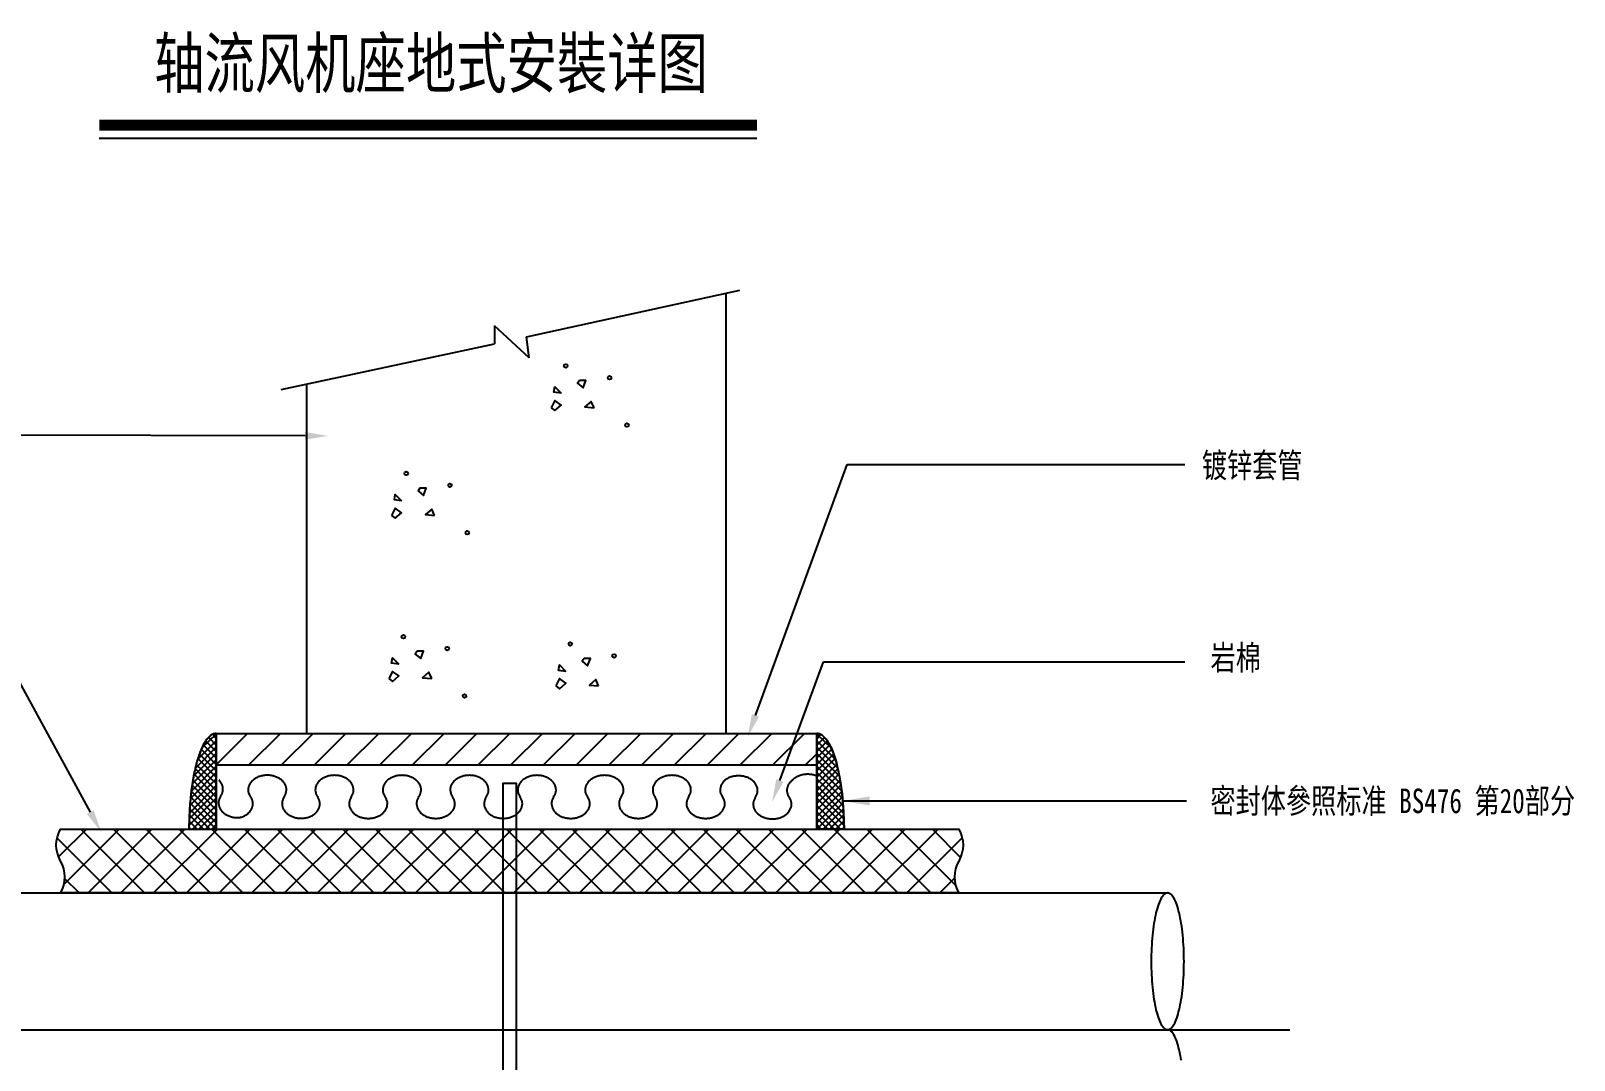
# Model space of a CAD drawing. Extents: x 2246048 to 2442613, y -66234 to 220766.
# Drawn here: x 2368384 to 2384066, y 114907 to 125365 of the extents above; entities that cross this region are included whole.
import ezdxf
from ezdxf.enums import TextEntityAlignment as Align

# ---------------------------------------------------------------- set-up
doc = ezdxf.new("R2010")
doc.units = 0
doc.header["$LTSCALE"] = 1000
doc.header["$MEASUREMENT"] = 0
doc.linetypes.add('CENTER', pattern=[0])
for name, color, linetype in [('31', 7, 'Continuous'), ('ARCH', 21, 'Continuous'), ('CNTXT', 50, 'Continuous'), ('PIPE', 3, 'Continuous'), ('PIPTXT', 7, 'Continuous')]:
    doc.layers.add(name, color=color, linetype=linetype)
doc.styles.add('黑体', font='simhei.ttf')

msp = doc.modelspace()

# ---------------------------------------------------------------- hatches: boundary and pattern name
at = {"layer": 'PIPE'}
h = msp.add_hatch(dxfattribs=at)
h.set_pattern_fill('ANSI31', color=21, scale=74.124294, style=0)
h.set_pattern_definition([(45, (2353942.66, 90266.33), (-166.4138, 166.4138), [])])
h.paths.add_polyline_path([(2376369.836, 117902.828), (2370268.836, 117902.828), (2370268.836, 118227.122), (2376369.836, 118227.122)])
h = msp.add_hatch(dxfattribs=at)
h.set_pattern_fill('ANSI37', color=21, scale=74.124294, style=0)
h.set_pattern_definition([(45, (2353942.66, 90266.33), (-166.4138, 166.4138), []), (135, (2353942.66, 90266.33), (-166.4138, -166.4138), [])])
edge = h.paths.add_edge_path()
edge.add_arc((2368405.721, 116767.8), 324.294, 330, 390)
edge.add_arc((2368967.415, 117092.093), 324.294, 150, 210, ccw=False)
edge.add_line((2368686.568, 117254.24), (2377813.122, 117254.24))
edge.add_arc((2377532.275, 117092.093), 324.294, -30, 30, ccw=False)
edge.add_arc((2378093.968, 116767.8), 324.294, 150, 210)
edge.add_line((2377813.122, 116605.653), (2368686.568, 116605.653))

# ---------------------------------------------------------------- linework, layer by layer
at = {"layer": '31', "color": 3, "linetype": 'Continuous'}
msp.add_line((2367129.958, 116605.653), (2379934.93, 116605.653), dxfattribs=at)
for centre, radius, start, end in [((2380211.874, 116361.166), 390.934, 150.6540489, 160.9849877), ((2379997.417, 116484.97), 143.351, 131.5201105, 151.7796339), ((2379937.179, 116553.853), 51.848, 92.4863117, 132.138303), ((2379932.68, 116553.853), 51.848, 47.861697, 87.5136883), ((2379872.442, 116484.97), 143.351, 28.2203661, 48.4798895), ((2379657.986, 116361.166), 390.934, 19.0150123, 29.3459511), ((2381181.847, 116078.597), 1402.667, 166.6648918, 171.0500772), ((2380619.608, 116214.307), 824.291, 160.5680176, 166.8298308), ((2379250.251, 116214.307), 824.291, 13.1701692, 19.4319824), ((2378688.012, 116078.597), 1402.667, 8.9499228, 13.3351082), ((2381792.874, 115979.621), 2021.654, 170.9731917, 174.4065471), ((2378076.985, 115979.621), 2021.654, 5.5934529, 9.0268083), ((2382611.214, 115911.357), 2843.064, 177.279315, 180.0124813), ((2382312.596, 115926.824), 2544.048, 174.364017, 177.3080432), ((2377557.264, 115926.824), 2544.048, 2.6919568, 5.635983), ((2377258.645, 115911.357), 2843.064, 359.9875187, 2.720685), ((2382611.214, 115910.118), 2843.064, 179.9875187, 182.720685), ((2377258.645, 115910.118), 2843.064, 357.279315, 0.0124813), ((2382312.596, 115894.651), 2544.048, 182.6919568, 185.635983), ((2377557.264, 115894.651), 2544.048, 354.364017, 357.3080432), ((2381792.874, 115841.854), 2021.654, 185.5934529, 189.0268083), ((2378076.985, 115841.854), 2021.654, 350.9731917, 354.4065471), ((2381181.847, 115742.878), 1402.667, 188.9499228, 193.3351082), ((2380619.608, 115607.168), 824.291, 193.1701692, 199.4319824), ((2379250.251, 115607.168), 824.291, 340.5680176, 346.8298308), ((2378688.012, 115742.878), 1402.667, 346.6648918, 351.0500772), ((2380211.874, 115460.309), 390.934, 199.0150123, 209.3459511), ((2379997.417, 115336.505), 143.351, 208.2203661, 228.4798895), ((2379872.442, 115336.505), 143.351, 311.5201105, 331.7796339), ((2379657.986, 115460.309), 390.934, 330.6540489, 340.9849877), ((2379937.179, 115267.622), 51.848, 227.861697, 267.5136883), ((2379932.68, 115267.622), 51.848, 272.4863117, 312.138303), ((2379932.68, 115164.022), 51.848, 47.861697, 87.5136883), ((2379872.442, 115095.139), 143.351, 28.2203661, 48.4798895), ((2379657.986, 114971.335), 390.934, 19.0150123, 29.3459511), ((2379250.251, 114824.477), 824.291, 13.1701692, 19.4319824), ((2378688.012, 114688.767), 1402.667, 8.9499228, 13.3351082)]:
    msp.add_arc(centre, radius, start, end, dxfattribs=at)
at = {"layer": 'ARCH', "linetype": 'Continuous'}
for p, q in [((2373421.257, 122257.63), (2375589.393, 122730.172)), ((2375450.41, 118227.122), (2375450.41, 122702.376)), ((2373449.054, 122044.523), (2373096.963, 122368.817)), ((2373096.963, 122368.817), (2373096.963, 122183.506)), ((2370928.828, 121720.229), (2373096.963, 122183.506)), ((2373449.054, 122044.523), (2373421.257, 122257.63)), ((2371188.263, 118227.122), (2371188.263, 121775.822))]:
    msp.add_line(p, q, dxfattribs=at)
for centre in [(2373819.675, 121961.133), (2374264.421, 121840.681), (2374440.466, 121358.873), (2372198.206, 120867.8), (2372642.952, 120747.348), (2372818.997, 120265.54), (2372170.41, 119209.268), (2372615.156, 119088.817), (2373866.003, 119135.144), (2374310.749, 119014.692), (2372791.201, 118607.009)]:
    msp.add_circle(centre, 18.531, dxfattribs=at)
for points in [[(2373773.348, 121683.167), (2373699.223, 121692.432), (2373708.489, 121748.026)], [(2373958.658, 121812.884), (2373940.127, 121785.088), (2373995.721, 121738.76), (2374023.517, 121812.884)], [(2373671.427, 121534.918), (2373708.489, 121507.122), (2373773.348, 121562.715), (2373708.489, 121609.042)], [(2374106.907, 121534.918), (2374079.11, 121599.777), (2374014.252, 121544.184)], [(2372151.879, 120589.833), (2372077.754, 120599.099), (2372087.02, 120654.692)], [(2372337.189, 120719.551), (2372318.658, 120691.754), (2372374.252, 120645.427), (2372402.048, 120719.551)], [(2372049.958, 120441.585), (2372087.02, 120413.788), (2372151.879, 120469.381), (2372087.02, 120515.709)], [(2372485.438, 120441.585), (2372457.641, 120506.444), (2372392.783, 120450.85)], [(2372309.393, 119061.02), (2372290.862, 119033.223), (2372346.455, 118986.896), (2372374.252, 119061.02)], [(2372124.082, 118931.302), (2372049.958, 118940.568), (2372059.223, 118996.161)], [(2373819.675, 118857.178), (2373745.551, 118866.444), (2373754.817, 118922.037)], [(2374004.986, 118986.896), (2373986.455, 118959.099), (2374042.048, 118912.771), (2374069.845, 118986.896)], [(2372022.161, 118783.054), (2372059.223, 118755.257), (2372124.082, 118810.85), (2372059.223, 118857.178)], [(2372457.641, 118783.054), (2372429.845, 118847.913), (2372364.986, 118792.319)], [(2373717.754, 118708.93), (2373754.817, 118681.133), (2373819.675, 118736.726), (2373754.817, 118783.054)], [(2374153.235, 118708.93), (2374125.438, 118773.788), (2374060.579, 118718.195)]]:
    msp.add_3dface(points, dxfattribs=at)
at = {"layer": 'CNTXT', "const_width": 112.5}
msp.add_lwpolyline([(2369079.122, 124406.982), (2375761.864, 124406.982)], dxfattribs=at)
at = {"layer": 'CNTXT'}
msp.add_lwpolyline([(2369079.122, 124275.732), (2375761.864, 124275.732)], dxfattribs=at)
at = {"layer": 'PIPE', "color": 4, "linetype": 'Continuous'}
for p, q in [((2370268.836, 118088.139), (2370055.729, 117875.031)), ((2370268.836, 118152.997), (2370083.525, 117967.687)), ((2370268.836, 118217.856), (2370120.588, 118078.873)), ((2370268.836, 117976.952), (2370139.119, 118106.67)), ((2370268.836, 118041.811), (2370166.915, 118143.732)), ((2370268.836, 118106.67), (2370194.712, 118180.794)), ((2370268.836, 118171.528), (2370231.774, 118217.856)), ((2370268.836, 118227.122), (2370268.836, 117254.24)), ((2376369.836, 118227.122), (2376369.836, 117254.24)), ((2376369.836, 118217.856), (2376518.085, 118078.873)), ((2376369.836, 118171.528), (2376406.899, 118217.856)), ((2376369.836, 118106.67), (2376443.961, 118180.794)), ((2376369.836, 118152.997), (2376555.147, 117967.687)), ((2376369.836, 118041.811), (2376471.757, 118143.732)), ((2376369.836, 117976.952), (2376499.554, 118106.67)), ((2376369.836, 118088.139), (2376582.944, 117875.031)), ((2370268.836, 117958.421), (2370027.932, 117717.517)), ((2370268.836, 118023.28), (2370037.198, 117791.641)), ((2370268.836, 117782.376), (2370083.525, 117967.687)), ((2370268.836, 117847.235), (2370102.057, 118014.014)), ((2370268.836, 117912.093), (2370120.588, 118060.342)), ((2376369.836, 117912.093), (2376518.085, 118060.342)), ((2376369.836, 118023.28), (2376601.475, 117791.641)), ((2376369.836, 117847.235), (2376536.616, 118014.014)), ((2376369.836, 117782.376), (2376555.147, 117967.687)), ((2376369.836, 117958.421), (2376610.74, 117717.517)), ((2370268.836, 117828.704), (2370009.401, 117569.268)), ((2370268.836, 117893.562), (2370018.667, 117643.393)), ((2370268.836, 117578.534), (2370046.463, 117810.172)), ((2370268.836, 117643.393), (2370055.729, 117865.766)), ((2370268.836, 117717.517), (2370064.994, 117912.093)), ((2370268.836, 117902.828), (2370268.836, 117254.24)), ((2376369.836, 117717.517), (2376573.678, 117912.093)), ((2376369.836, 117902.828), (2376369.836, 117254.24)), ((2376369.836, 117893.562), (2376620.006, 117643.393)), ((2376369.836, 117643.393), (2376582.944, 117865.766)), ((2376369.836, 117828.704), (2376629.272, 117569.268)), ((2376369.836, 117578.534), (2376592.209, 117810.172)), ((2370268.836, 117634.127), (2369990.87, 117356.161)), ((2370268.836, 117763.845), (2370000.136, 117495.144)), ((2370268.836, 117698.986), (2370000.136, 117421.02)), ((2370268.836, 117383.958), (2370018.667, 117634.127)), ((2370268.836, 117513.675), (2370027.932, 117754.579)), ((2370268.836, 117448.817), (2370027.932, 117698.986)), ((2376369.836, 117763.845), (2376638.537, 117495.144)), ((2376369.836, 117513.675), (2376610.74, 117754.579)), ((2376369.836, 117698.986), (2376638.537, 117421.02)), ((2376369.836, 117448.817), (2376610.74, 117698.986)), ((2376369.836, 117383.958), (2376620.006, 117634.127)), ((2376369.836, 117634.127), (2376647.803, 117356.161)), ((2370268.836, 117569.268), (2369990.87, 117291.302)), ((2370268.836, 117254.24), (2370000.136, 117522.941)), ((2370203.977, 117254.24), (2370000.136, 117458.082)), ((2370268.836, 117319.099), (2370009.401, 117578.534)), ((2370268.836, 117495.144), (2370027.932, 117254.24)), ((2376369.836, 117319.099), (2376629.272, 117578.534)), ((2376369.836, 117569.268), (2376647.803, 117291.302)), ((2376369.836, 117254.24), (2376638.537, 117522.941)), ((2376369.836, 117495.144), (2376610.74, 117254.24)), ((2376434.695, 117254.24), (2376638.537, 117458.082)), ((2370074.26, 117254.24), (2369990.87, 117337.63)), ((2370139.119, 117254.24), (2370000.136, 117393.223)), ((2370268.836, 117430.285), (2370092.791, 117254.24)), ((2370268.836, 117365.427), (2370157.65, 117254.24)), ((2370268.836, 117300.568), (2370222.508, 117254.24)), ((2376369.836, 117430.285), (2376545.882, 117254.24)), ((2376369.836, 117365.427), (2376481.023, 117254.24)), ((2376369.836, 117300.568), (2376416.164, 117254.24)), ((2376499.554, 117254.24), (2376638.537, 117393.223)), ((2376564.413, 117254.24), (2376647.803, 117337.63)), ((2370009.401, 117254.24), (2369990.87, 117272.771)), ((2376629.272, 117254.24), (2376647.803, 117272.771))]:
    msp.add_line(p, q, dxfattribs=at)
at = {"layer": 'PIPE', "color": 8, "linetype": 'CENTER'}
msp.add_line((2365767.924, 115215.822), (2381176.511, 115215.822), dxfattribs=at)
at = {"layer": 'PIPE'}
msp.add_lwpolyline([(2376369.836, 117902.828), (2370268.836, 117902.828), (2370268.836, 118227.122), (2376369.836, 118227.122)], close=True, dxfattribs=at)
at = {"layer": 'PIPE', "linetype": 'Continuous'}
msp.add_lwpolyline([(2368686.568, 116605.653, 0.267949192), (2368686.568, 116929.946, -0.267949192), (2368686.568, 117254.24), (2377813.122, 117254.24, -0.267949192), (2377813.122, 116929.946, 0.267949192), (2377813.122, 116605.653)], format="xyb", close=True, dxfattribs=at)
at = {"layer": 'PIPE', "color": 4, "linetype": 'Continuous'}
for centre, radius, start, end in [((2370587, 117868.34), 511.175, 146.151328, 157.5966492), ((2370341.176, 118036.978), 213.107, 126.4356909, 146.9933614), ((2370271.506, 118131.373), 95.786, 91.5974039, 126.4427805), ((2376367.166, 118131.373), 95.786, 53.5572195, 88.4025961), ((2376297.497, 118036.978), 213.107, 33.0066386, 53.5643091), ((2376051.673, 117868.34), 511.175, 22.4033508, 33.848672), ((2371698.165, 117483.169), 1689.429, 164.2350978, 169.372313), ((2371054.054, 117668.202), 1019.279, 157.2016334, 164.4078692), ((2375584.619, 117668.202), 1019.279, 15.5921308, 22.7983666), ((2374940.508, 117483.169), 1689.429, 10.627687, 15.7649022), ((2372398.237, 117348.191), 2402.388, 169.2876191, 173.3464252), ((2374240.436, 117348.191), 2402.388, 6.6535748, 10.7123809), ((2372993.729, 117276.182), 3002.214, 173.2982087, 176.7948425), ((2373644.943, 117276.182), 3002.214, 3.2051575, 6.7017913), ((2373335.892, 117255.085), 3345.022, 176.7617288, 180.0144696), ((2373302.781, 117255.085), 3345.022, 359.9855304, 3.2382712)]:
    msp.add_arc(centre, radius, start, end, dxfattribs=at)
at = {"layer": 'PIPE', "color": 6, "linetype": 'Continuous'}
for centre, radius, start, end in [((2370772.782, 117593.06), 206.322, 112.2450561, 122.2677304), ((2370782.443, 117569.847), 231.464, 103.0010029, 112.2832956), ((2370786.497, 117553.01), 248.782, 94.192696, 103.0385181), ((2370787.103, 117546.97), 254.85, 85.5244377, 94.2290965), ((2370787.761, 117553.354), 248.435, 76.7067704, 85.5608573), ((2370791.954, 117570.443), 230.839, 67.4452532, 76.7443234), ((2370801.784, 117593.755), 205.54, 57.4353719, 67.4834764), ((2371454.688, 117592.147), 206.322, 112.2450561, 122.2677304), ((2371464.349, 117568.935), 231.464, 103.0010029, 112.2832956), ((2371468.404, 117552.097), 248.782, 94.192696, 103.0385181), ((2371469.009, 117546.057), 254.85, 85.5244377, 94.2290965), ((2371469.667, 117552.441), 248.435, 76.7067704, 85.5608573), ((2371473.86, 117569.531), 230.839, 67.4452532, 76.7443234), ((2371483.69, 117592.842), 205.54, 57.4353719, 67.4834764), ((2372140.337, 117592.147), 206.322, 112.2450561, 122.2677304), ((2372149.999, 117568.935), 231.464, 103.0010029, 112.2832956), ((2372154.053, 117552.097), 248.782, 94.192696, 103.0385181), ((2372154.658, 117546.057), 254.85, 85.5244377, 94.2290965), ((2372155.316, 117552.441), 248.435, 76.7067704, 85.5608573), ((2372159.51, 117569.531), 230.839, 67.4452532, 76.7443234), ((2372169.34, 117592.842), 205.54, 57.4353719, 67.4834764), ((2372825.987, 117592.147), 206.322, 112.2450561, 122.2677304), ((2372835.648, 117568.935), 231.464, 103.0010029, 112.2832956), ((2372839.703, 117552.097), 248.782, 94.192696, 103.0385181), ((2372840.308, 117546.057), 254.85, 85.5244377, 94.2290965), ((2372840.966, 117552.441), 248.435, 76.7067704, 85.5608573), ((2372845.159, 117569.531), 230.839, 67.4452532, 76.7443234), ((2372854.99, 117592.842), 205.54, 57.4353719, 67.4834764), ((2373511.637, 117592.147), 206.322, 112.2450561, 122.2677304), ((2373521.298, 117568.935), 231.464, 103.0010029, 112.2832956), ((2373525.353, 117552.097), 248.782, 94.192696, 103.0385181), ((2373525.958, 117546.057), 254.85, 85.5244377, 94.2290965), ((2373526.616, 117552.441), 248.435, 76.7067704, 85.5608573), ((2373530.809, 117569.531), 230.839, 67.4452532, 76.7443234), ((2373540.64, 117592.842), 205.54, 57.4353719, 67.4834764), ((2374197.287, 117592.147), 206.322, 112.2450561, 122.2677304), ((2374206.948, 117568.935), 231.464, 103.0010029, 112.2832956), ((2374211.002, 117552.097), 248.782, 94.192696, 103.0385181), ((2374211.608, 117546.057), 254.85, 85.5244377, 94.2290965), ((2374212.266, 117552.441), 248.435, 76.7067704, 85.5608573), ((2374216.459, 117569.531), 230.839, 67.4452532, 76.7443234), ((2374226.289, 117592.842), 205.54, 57.4353719, 67.4834764), ((2374882.936, 117592.147), 206.322, 112.2450561, 122.2677304), ((2374892.597, 117568.935), 231.464, 103.0010029, 112.2832956), ((2374896.652, 117552.097), 248.782, 94.192696, 103.0385181), ((2374897.257, 117546.057), 254.85, 85.5244377, 94.2290965), ((2374897.915, 117552.441), 248.435, 76.7067704, 85.5608573), ((2374902.108, 117569.531), 230.839, 67.4452532, 76.7443234), ((2374911.939, 117592.842), 205.54, 57.4353719, 67.4834764), ((2375560.56, 117586.767), 206.322, 112.2450561, 122.2677304), ((2375570.221, 117563.554), 231.464, 103.0010029, 112.2832956), ((2375574.276, 117546.717), 248.782, 94.192696, 103.0385181), ((2375574.881, 117540.677), 254.85, 85.5244377, 94.2290965), ((2375575.539, 117547.061), 248.435, 76.7067704, 85.5608573), ((2375579.732, 117564.15), 230.839, 67.4452532, 76.7443234), ((2375589.563, 117587.462), 205.54, 57.4353719, 67.4834764), ((2376251.156, 117637.323), 170.899, 125.1742219, 136.0906122), ((2376262.857, 117602.558), 206.322, 112.2450561, 122.2677304), ((2376272.518, 117579.345), 231.464, 103.0010029, 112.2832956), ((2376276.573, 117562.508), 248.782, 94.192696, 103.0385181), ((2376277.178, 117556.468), 254.85, 85.5244377, 94.2290965), ((2376277.836, 117562.852), 248.435, 76.7067704, 85.5608573), ((2376282.029, 117579.941), 230.839, 67.4452532, 76.7443234), ((2370190.462, 117643.394), 150.728, 34.0402929, 46.3973834), ((2370203.755, 117667.608), 134.394, 322.7355095, 336.0739189), ((2370207.761, 117655.121), 129.828, 20.3762787, 34.0251997), ((2370217.432, 117661.423), 119.384, 336.1253234, 350.5578471), ((2370219.739, 117659.709), 117.003, 5.6850579, 20.3123218), ((2370223.275, 117660.261), 113.43, 350.6523766, 5.5845293), ((2370705.927, 117653.572), 113.399, 173.9897201, 188.9245269), ((2370709.727, 117652.966), 117.242, 159.2823345, 173.8897285), ((2370711.514, 117654.649), 119.086, 189.0198677, 203.4763886), ((2370721.908, 117648.207), 130.318, 145.6050153, 159.2197685), ((2370739.298, 117636.257), 151.418, 133.271605, 145.5911634), ((2370757.594, 117616.912), 178.045, 122.2330583, 133.2913776), ((2370817.103, 117617.542), 177.247, 46.3782823, 57.4698176), ((2370835.434, 117636.705), 150.728, 34.0402929, 46.3973834), ((2370852.734, 117648.432), 129.828, 20.3762787, 34.0251997), ((2370862.404, 117654.734), 119.384, 336.1253234, 350.5578471), ((2370864.711, 117653.02), 117.003, 5.6850579, 20.3123218), ((2370868.247, 117653.572), 113.43, 350.6523766, 5.5845293), ((2371387.833, 117652.659), 113.399, 173.9897201, 188.9245269), ((2371391.633, 117652.053), 117.242, 159.2823345, 173.8897285), ((2371393.42, 117653.737), 119.086, 189.0198677, 203.4763886), ((2371403.814, 117647.294), 130.318, 145.6050153, 159.2197685), ((2371421.204, 117635.345), 151.418, 133.271605, 145.5911634), ((2371439.5, 117615.999), 178.045, 122.2330583, 133.2913776), ((2371499.009, 117616.63), 177.247, 46.3782823, 57.4698176), ((2371517.34, 117635.792), 150.728, 34.0402929, 46.3973834), ((2371534.64, 117647.52), 129.828, 20.3762787, 34.0251997), ((2371544.311, 117653.821), 119.384, 336.1253234, 350.5578471), ((2371546.617, 117652.108), 117.003, 5.6850579, 20.3123218), ((2371550.153, 117652.66), 113.43, 350.6523766, 5.5845293), ((2372073.483, 117652.659), 113.399, 173.9897201, 188.9245269), ((2372077.283, 117652.053), 117.242, 159.2823345, 173.8897285), ((2372079.07, 117653.737), 119.086, 189.0198677, 203.4763886), ((2372089.463, 117647.294), 130.318, 145.6050153, 159.2197685), ((2372106.853, 117635.345), 151.418, 133.271605, 145.5911634), ((2372125.15, 117615.999), 178.045, 122.2330583, 133.2913776), ((2372184.659, 117616.63), 177.247, 46.3782823, 57.4698176), ((2372202.99, 117635.792), 150.728, 34.0402929, 46.3973834), ((2372220.289, 117647.52), 129.828, 20.3762787, 34.0251997), ((2372229.96, 117653.821), 119.384, 336.1253234, 350.5578471), ((2372232.267, 117652.108), 117.003, 5.6850579, 20.3123218), ((2372235.803, 117652.66), 113.43, 350.6523766, 5.5845293), ((2372759.133, 117652.659), 113.399, 173.9897201, 188.9245269), ((2372762.933, 117652.053), 117.242, 159.2823345, 173.8897285), ((2372764.72, 117653.737), 119.086, 189.0198677, 203.4763886), ((2372775.113, 117647.294), 130.318, 145.6050153, 159.2197685), ((2372792.503, 117635.345), 151.418, 133.271605, 145.5911634), ((2372810.8, 117615.999), 178.045, 122.2330583, 133.2913776), ((2372870.308, 117616.63), 177.247, 46.3782823, 57.4698176), ((2372888.64, 117635.792), 150.728, 34.0402929, 46.3973834), ((2372905.939, 117647.52), 129.828, 20.3762787, 34.0251997), ((2372915.61, 117653.821), 119.384, 336.1253234, 350.5578471), ((2372917.917, 117652.108), 117.003, 5.6850579, 20.3123218), ((2372921.453, 117652.66), 113.43, 350.6523766, 5.5845293), ((2373444.783, 117652.659), 113.399, 173.9897201, 188.9245269), ((2373448.583, 117652.053), 117.242, 159.2823345, 173.8897285), ((2373450.37, 117653.737), 119.086, 189.0198677, 203.4763886), ((2373460.763, 117647.294), 130.318, 145.6050153, 159.2197685), ((2373478.153, 117635.345), 151.418, 133.271605, 145.5911634), ((2373496.45, 117615.999), 178.045, 122.2330583, 133.2913776), ((2373555.958, 117616.63), 177.247, 46.3782823, 57.4698176), ((2373574.289, 117635.792), 150.728, 34.0402929, 46.3973834), ((2373591.589, 117647.52), 129.828, 20.3762787, 34.0251997), ((2373601.26, 117653.821), 119.384, 336.1253234, 350.5578471), ((2373603.567, 117652.108), 117.003, 5.6850579, 20.3123218), ((2373607.103, 117652.66), 113.43, 350.6523766, 5.5845293), ((2374130.432, 117652.659), 113.399, 173.9897201, 188.9245269), ((2374134.232, 117652.053), 117.242, 159.2823345, 173.8897285), ((2374136.019, 117653.737), 119.086, 189.0198677, 203.4763886), ((2374146.413, 117647.294), 130.318, 145.6050153, 159.2197685), ((2374163.803, 117635.345), 151.418, 133.271605, 145.5911634), ((2374182.099, 117615.999), 178.045, 122.2330583, 133.2913776), ((2374241.608, 117616.63), 177.247, 46.3782823, 57.4698176), ((2374259.939, 117635.792), 150.728, 34.0402929, 46.3973834), ((2374277.239, 117647.52), 129.828, 20.3762787, 34.0251997), ((2374286.909, 117653.821), 119.384, 336.1253234, 350.5578471), ((2374289.216, 117652.108), 117.003, 5.6850579, 20.3123218), ((2374292.752, 117652.66), 113.43, 350.6523766, 5.5845293), ((2374816.082, 117652.659), 113.399, 173.9897201, 188.9245269), ((2374819.882, 117652.053), 117.242, 159.2823345, 173.8897285), ((2374821.669, 117653.737), 119.086, 189.0198677, 203.4763886), ((2374832.062, 117647.294), 130.318, 145.6050153, 159.2197685), ((2374849.452, 117635.345), 151.418, 133.271605, 145.5911634), ((2374867.749, 117615.999), 178.045, 122.2330583, 133.2913776), ((2374927.258, 117616.63), 177.247, 46.3782823, 57.4698176), ((2374945.589, 117635.792), 150.728, 34.0402929, 46.3973834), ((2374962.888, 117647.52), 129.828, 20.3762787, 34.0251997), ((2374972.559, 117653.821), 119.384, 336.1253234, 350.5578471), ((2374974.866, 117652.108), 117.003, 5.6850579, 20.3123218), ((2374978.402, 117652.66), 113.43, 350.6523766, 5.5845293), ((2375501.839, 117652.665), 113.507, 175.7634619, 190.1004698), ((2375504.431, 117652.288), 116.12, 161.5512753, 175.6728621), ((2375507.896, 117653.919), 119.69, 190.1830704, 204.0229412), ((2375515.036, 117648.605), 127.345, 148.2086223, 161.4890102), ((2375531.087, 117638.596), 146.261, 136.0784001, 148.1885192), ((2375548.859, 117621.531), 170.899, 125.1742219, 136.0906122), ((2375604.881, 117611.25), 177.247, 46.3782823, 57.4698176), ((2375623.213, 117630.412), 150.728, 34.0402929, 46.3973834), ((2375640.512, 117642.139), 129.828, 20.3762787, 34.0251997), ((2375650.183, 117648.441), 119.384, 336.1253234, 350.5578471), ((2375652.49, 117646.728), 117.003, 5.6850579, 20.3123218), ((2375656.026, 117647.28), 113.43, 350.6523766, 5.5845293), ((2376179.463, 117647.284), 113.507, 175.7634619, 190.1004698), ((2376182.055, 117646.908), 116.12, 161.5512753, 175.6728621), ((2376185.52, 117648.538), 119.69, 190.1830704, 204.0229412), ((2376192.66, 117643.224), 127.345, 148.2086223, 161.4890102), ((2376208.711, 117633.215), 146.261, 136.0784001, 148.1885192), ((2376226.482, 117616.151), 170.899, 125.1742219, 136.0906122), ((2370404.726, 117519.425), 113.419, 174.7197535, 189.2743431), ((2370407.99, 117518.932), 116.715, 160.3463361, 174.626203), ((2370410.383, 117520.534), 119.181, 189.3621166, 203.444698), ((2370419.352, 117514.728), 128.829, 146.9135366, 160.285023), ((2370423.538, 117526.363), 133.569, 203.4937187, 216.5473476), ((2370725.01, 117660.646), 133.854, 203.5292266, 216.9034439), ((2370509.717, 117518.473), 131.095, 325.2675698, 338.3318169), ((2370510.37, 117507.341), 130.357, 21.0732798, 34.1867253), ((2370521.894, 117513.517), 117.948, 338.3849848, 352.401328), ((2370522.267, 117512.046), 117.565, 6.9714942, 21.0182448), ((2370526.452, 117512.735), 113.327, 352.4889571, 6.8829932), ((2371049.699, 117512.737), 113.419, 174.7197535, 189.2743431), ((2371052.963, 117512.243), 116.715, 160.3463361, 174.626203), ((2371055.356, 117513.845), 119.181, 189.3621166, 203.444698), ((2371064.325, 117508.039), 128.829, 146.9135366, 160.285023), ((2371068.51, 117519.675), 133.569, 203.4937187, 216.5473476), ((2370848.728, 117660.919), 134.394, 322.7355095, 336.0739189), ((2371406.917, 117659.733), 133.854, 203.5292266, 216.9034439), ((2371191.623, 117517.561), 131.095, 325.2675698, 338.3318169), ((2371192.276, 117506.429), 130.357, 21.0732798, 34.1867253), ((2371203.8, 117512.605), 117.948, 338.3849848, 352.401328), ((2371204.173, 117511.134), 117.565, 6.9714942, 21.0182448), ((2371208.358, 117511.822), 113.327, 352.4889571, 6.8829932), ((2371731.605, 117511.824), 113.419, 174.7197535, 189.2743431), ((2371734.869, 117511.331), 116.715, 160.3463361, 174.626203), ((2371737.262, 117512.933), 119.181, 189.3621166, 203.444698), ((2371746.231, 117507.127), 128.829, 146.9135366, 160.285023), ((2371750.416, 117518.762), 133.569, 203.4937187, 216.5473476), ((2371530.634, 117660.007), 134.394, 322.7355095, 336.0739189), ((2372092.566, 117659.733), 133.854, 203.5292266, 216.9034439), ((2371876.464, 117517.995), 132.011, 324.5348766, 337.6909168), ((2371878.007, 117506.476), 130.264, 20.9165715, 34.1898344), ((2371889.078, 117512.701), 118.331, 337.7438724, 351.8936672), ((2371889.96, 117511.17), 117.422, 6.6365043, 20.8590774), ((2371893.989, 117511.822), 113.345, 351.9835741, 6.5444628), ((2372417.254, 117511.824), 113.419, 174.7197535, 189.2743431), ((2372420.519, 117511.331), 116.715, 160.3463361, 174.626203), ((2372422.912, 117512.933), 119.181, 189.3621166, 203.444698), ((2372431.881, 117507.127), 128.829, 146.9135366, 160.285023), ((2372436.066, 117518.762), 133.569, 203.4937187, 216.5473476), ((2372216.283, 117660.007), 134.394, 322.7355095, 336.0739189), ((2372778.216, 117659.733), 133.854, 203.5292266, 216.9034439), ((2372562.114, 117517.995), 132.011, 324.5348766, 337.6909168), ((2372563.657, 117506.476), 130.264, 20.9165715, 34.1898344), ((2372574.728, 117512.701), 118.331, 337.7438724, 351.8936672), ((2372575.61, 117511.17), 117.422, 6.6365043, 20.8590774), ((2372579.639, 117511.822), 113.345, 351.9835741, 6.5444628), ((2373102.904, 117511.824), 113.419, 174.7197535, 189.2743431), ((2373106.168, 117511.331), 116.715, 160.3463361, 174.626203), ((2373108.561, 117512.933), 119.181, 189.3621166, 203.444698), ((2373117.53, 117507.127), 128.829, 146.9135366, 160.285023), ((2373121.716, 117518.762), 133.569, 203.4937187, 216.5473476), ((2372901.933, 117660.007), 134.394, 322.7355095, 336.0739189), ((2373463.866, 117659.733), 133.854, 203.5292266, 216.9034439), ((2373247.764, 117517.995), 132.011, 324.5348766, 337.6909168), ((2373249.307, 117506.476), 130.264, 20.9165715, 34.1898344), ((2373260.378, 117512.701), 118.331, 337.7438724, 351.8936672), ((2373261.26, 117511.17), 117.422, 6.6365043, 20.8590774), ((2373265.289, 117511.822), 113.345, 351.9835741, 6.5444628), ((2373788.554, 117511.824), 113.419, 174.7197535, 189.2743431), ((2373791.818, 117511.331), 116.715, 160.3463361, 174.626203), ((2373794.211, 117512.933), 119.181, 189.3621166, 203.444698), ((2373803.18, 117507.127), 128.829, 146.9135366, 160.285023), ((2373807.365, 117518.762), 133.569, 203.4937187, 216.5473476), ((2373587.583, 117660.007), 134.394, 322.7355095, 336.0739189), ((2374149.515, 117659.733), 133.854, 203.5292266, 216.9034439), ((2373933.413, 117517.995), 132.011, 324.5348766, 337.6909168), ((2373934.957, 117506.476), 130.264, 20.9165715, 34.1898344), ((2373946.027, 117512.701), 118.331, 337.7438724, 351.8936672), ((2373946.91, 117511.17), 117.422, 6.6365043, 20.8590774), ((2373950.939, 117511.822), 113.345, 351.9835741, 6.5444628), ((2374474.204, 117511.824), 113.419, 174.7197535, 189.2743431), ((2374477.468, 117511.331), 116.715, 160.3463361, 174.626203), ((2374479.861, 117512.933), 119.181, 189.3621166, 203.444698), ((2374488.83, 117507.127), 128.829, 146.9135366, 160.285023), ((2374493.015, 117518.762), 133.569, 203.4937187, 216.5473476), ((2374273.233, 117660.007), 134.394, 322.7355095, 336.0739189), ((2374835.165, 117659.733), 133.854, 203.5292266, 216.9034439), ((2374619.063, 117517.995), 132.011, 324.5348766, 337.6909168), ((2374620.606, 117506.476), 130.264, 20.9165715, 34.1898344), ((2374631.677, 117512.701), 118.331, 337.7438724, 351.8936672), ((2374632.559, 117511.17), 117.422, 6.6365043, 20.8590774), ((2374636.588, 117511.822), 113.345, 351.9835741, 6.5444628), ((2375159.853, 117511.824), 113.419, 174.7197535, 189.2743431), ((2375163.118, 117511.331), 116.715, 160.3463361, 174.626203), ((2375165.51, 117512.933), 119.181, 189.3621166, 203.444698), ((2375174.48, 117507.127), 128.829, 146.9135366, 160.285023), ((2375178.665, 117518.762), 133.569, 203.4937187, 216.5473476), ((2374958.882, 117660.007), 134.394, 322.7355095, 336.0739189), ((2375521.12, 117659.928), 134.215, 204.0680123, 216.8917546), ((2375304.713, 117517.995), 132.011, 324.5348766, 337.6909168), ((2375306.256, 117506.476), 130.264, 20.9165715, 34.1898344), ((2375317.327, 117512.701), 118.331, 337.7438724, 351.8936672), ((2375318.209, 117511.17), 117.422, 6.6365043, 20.8590774), ((2375322.238, 117511.822), 113.345, 351.9835741, 6.5444628), ((2375837.477, 117506.444), 113.419, 174.7197535, 189.2743431), ((2375840.741, 117505.951), 116.715, 160.3463361, 174.626203), ((2375843.134, 117507.552), 119.181, 189.3621166, 203.444698), ((2375852.103, 117501.746), 128.829, 146.9135366, 160.285023), ((2375856.289, 117513.382), 133.569, 203.4937187, 216.5473476), ((2375636.506, 117654.626), 134.394, 322.7355095, 336.0739189), ((2376198.744, 117654.548), 134.215, 204.0680123, 216.8917546), ((2375982.337, 117512.615), 132.011, 324.5348766, 337.6909168), ((2375983.88, 117501.095), 130.264, 20.9165715, 34.1898344), ((2375994.951, 117507.321), 118.331, 337.7438724, 351.8936672), ((2375995.833, 117505.79), 117.422, 6.6365043, 20.8590774), ((2375999.862, 117506.442), 113.345, 351.9835741, 6.5444628), ((2370440.952, 117539.293), 155.258, 216.5536049, 228.3619995), ((2370458.581, 117559.021), 181.715, 228.3407411, 238.9729926), ((2370472.843, 117582.498), 209.185, 238.9400847, 248.6192364), ((2370481.728, 117604.797), 233.188, 248.5837928, 257.586104), ((2370485.368, 117620.633), 249.437, 257.5514513, 266.1579609), ((2370485.881, 117626.041), 254.867, 266.1242862, 274.6079559), ((2370450.571, 117594.336), 229.23, 284.0850898, 293.0855097), ((2370460.358, 117571.685), 204.554, 293.0513524, 302.7624897), ((2370475.207, 117548.787), 177.264, 302.7317783, 313.4162986), ((2370492.863, 117530.194), 151.623, 313.3987476, 325.2562929), ((2371085.924, 117532.604), 155.258, 216.5536049, 228.3619995), ((2371103.553, 117552.332), 181.715, 228.3407411, 238.9729926), ((2371117.815, 117575.809), 209.185, 238.9400847, 248.6192364), ((2371126.7, 117598.108), 233.188, 248.5837928, 257.586104), ((2371130.341, 117613.944), 249.437, 257.5514513, 266.1579609), ((2371130.854, 117619.352), 254.867, 266.1242862, 274.6079559), ((2371131.517, 117612.946), 248.428, 274.5742296, 283.204056), ((2371132.477, 117593.424), 229.23, 284.0850898, 293.0855097), ((2371142.264, 117570.772), 204.554, 293.0513524, 302.7624897), ((2371157.113, 117547.874), 177.264, 302.7317783, 313.4162986), ((2371174.77, 117529.281), 151.623, 313.3987476, 325.2562929), ((2371767.831, 117531.691), 155.258, 216.5536049, 228.3619995), ((2371785.46, 117551.419), 181.715, 228.3407411, 238.9729926), ((2371799.721, 117574.897), 209.185, 238.9400847, 248.6192364), ((2371808.606, 117597.195), 233.188, 248.5837928, 257.586104), ((2371812.247, 117613.032), 249.437, 257.5514513, 266.1579609), ((2371812.76, 117618.44), 254.867, 266.1242862, 274.6079559), ((2371813.423, 117612.033), 248.428, 274.5742296, 283.204056), ((2371817.458, 117595.452), 231.364, 283.1692984, 292.2189207), ((2371826.834, 117572.836), 206.882, 292.1835012, 301.9344162), ((2371841.494, 117549.506), 179.328, 301.9020534, 312.6285036), ((2371859.261, 117530.281), 153.15, 312.6089192, 324.525399), ((2372453.48, 117531.691), 155.258, 216.5536049, 228.3619995), ((2372471.109, 117551.419), 181.715, 228.3407411, 238.9729926), ((2372485.371, 117574.897), 209.185, 238.9400847, 248.6192364), ((2372494.256, 117597.195), 233.188, 248.5837928, 257.586104), ((2372497.897, 117613.032), 249.437, 257.5514513, 266.1579609), ((2372498.41, 117618.44), 254.867, 266.1242862, 274.6079559), ((2372499.073, 117612.033), 248.428, 274.5742296, 283.204056), ((2372503.107, 117595.452), 231.364, 283.1692984, 292.2189207), ((2372512.483, 117572.836), 206.882, 292.1835012, 301.9344162), ((2372527.144, 117549.506), 179.328, 301.9020534, 312.6285036), ((2372544.911, 117530.281), 153.15, 312.6089192, 324.525399), ((2373139.13, 117531.691), 155.258, 216.5536049, 228.3619995), ((2373156.759, 117551.419), 181.715, 228.3407411, 238.9729926), ((2373171.021, 117574.897), 209.185, 238.9400847, 248.6192364), ((2373179.906, 117597.195), 233.188, 248.5837928, 257.586104), ((2373183.546, 117613.032), 249.437, 257.5514513, 266.1579609), ((2373184.06, 117618.44), 254.867, 266.1242862, 274.6079559), ((2373184.723, 117612.033), 248.428, 274.5742296, 283.204056), ((2373188.757, 117595.452), 231.364, 283.1692984, 292.2189207), ((2373198.133, 117572.836), 206.882, 292.1835012, 301.9344162), ((2373212.794, 117549.506), 179.328, 301.9020534, 312.6285036), ((2373230.561, 117530.281), 153.15, 312.6089192, 324.525399), ((2373824.78, 117531.691), 155.258, 216.5536049, 228.3619995), ((2373842.409, 117551.419), 181.715, 228.3407411, 238.9729926), ((2373856.671, 117574.897), 209.185, 238.9400847, 248.6192364), ((2373865.556, 117597.195), 233.188, 248.5837928, 257.586104), ((2373869.196, 117613.032), 249.437, 257.5514513, 266.1579609), ((2373869.709, 117618.44), 254.867, 266.1242862, 274.6079559), ((2373870.372, 117612.033), 248.428, 274.5742296, 283.204056), ((2373874.407, 117595.452), 231.364, 283.1692984, 292.2189207), ((2373883.783, 117572.836), 206.882, 292.1835012, 301.9344162), ((2373898.443, 117549.506), 179.328, 301.9020534, 312.6285036), ((2373916.211, 117530.281), 153.15, 312.6089192, 324.525399), ((2374510.429, 117531.691), 155.258, 216.5536049, 228.3619995), ((2374528.058, 117551.419), 181.715, 228.3407411, 238.9729926), ((2374542.32, 117574.897), 209.185, 238.9400847, 248.6192364), ((2374551.205, 117597.195), 233.188, 248.5837928, 257.586104), ((2374554.846, 117613.032), 249.437, 257.5514513, 266.1579609), ((2374555.359, 117618.44), 254.867, 266.1242862, 274.6079559), ((2374556.022, 117612.033), 248.428, 274.5742296, 283.204056), ((2374560.056, 117595.452), 231.364, 283.1692984, 292.2189207), ((2374569.433, 117572.836), 206.882, 292.1835012, 301.9344162), ((2374584.093, 117549.506), 179.328, 301.9020534, 312.6285036), ((2374601.86, 117530.281), 153.15, 312.6089192, 324.525399), ((2375196.079, 117531.691), 155.258, 216.5536049, 228.3619995), ((2375213.708, 117551.419), 181.715, 228.3407411, 238.9729926), ((2375227.97, 117574.897), 209.185, 238.9400847, 248.6192364), ((2375236.855, 117597.195), 233.188, 248.5837928, 257.586104), ((2375240.495, 117613.032), 249.437, 257.5514513, 266.1579609), ((2375241.009, 117618.44), 254.867, 266.1242862, 274.6079559), ((2375241.672, 117612.033), 248.428, 274.5742296, 283.204056), ((2375245.706, 117595.452), 231.364, 283.1692984, 292.2189207), ((2375255.082, 117572.836), 206.882, 292.1835012, 301.9344162), ((2375269.743, 117549.506), 179.328, 301.9020534, 312.6285036), ((2375287.51, 117530.281), 153.15, 312.6089192, 324.525399), ((2375873.703, 117526.311), 155.258, 216.5536049, 228.3619995), ((2375891.332, 117546.039), 181.715, 228.3407411, 238.9729926), ((2375905.594, 117569.516), 209.185, 238.9400847, 248.6192364), ((2375914.479, 117591.815), 233.188, 248.5837928, 257.586104), ((2375918.119, 117607.651), 249.437, 257.5514513, 266.1579609), ((2375918.633, 117613.059), 254.867, 266.1242862, 274.6079559), ((2375919.296, 117606.653), 248.428, 274.5742296, 283.204056), ((2375923.33, 117590.072), 231.364, 283.1692984, 292.2189207), ((2375932.706, 117567.456), 206.882, 292.1835012, 301.9344162), ((2375947.367, 117544.126), 179.328, 301.9020534, 312.6285036), ((2375965.134, 117524.901), 153.15, 312.6089192, 324.525399)]:
    msp.add_arc(centre, radius, start, end, dxfattribs=at)
at = {"layer": 'PIPE', "color": 4, "linetype": 'Continuous'}
for points, invisible_edges in [([(2370268.836, 118158.814), (2370166.518, 118158.814), (2370116.73, 118068.538), (2370268.836, 118068.538)], 5), ([(2370268.836, 118210.88), (2370218.257, 118210.88), (2370166.518, 118158.814), (2370268.836, 118158.814)], 5), ([(2370268.836, 118227.122), (2370268.836, 118227.122), (2370218.257, 118210.88), (2370268.836, 118210.88)], 5), ([(2376369.836, 118227.122), (2376369.836, 118227.122), (2376420.416, 118210.88), (2376369.836, 118210.88)], 5), ([(2376369.836, 118210.88), (2376420.416, 118210.88), (2376472.154, 118158.814), (2376369.836, 118158.814)], 5), ([(2376369.836, 118158.814), (2376472.154, 118158.814), (2376521.942, 118068.538), (2376369.836, 118068.538)], 5), ([(2370268.836, 117942.171), (2370072.284, 117942.171), (2370036.18, 117786.61), (2370268.836, 117786.61)], 5), ([(2370268.836, 118068.538), (2370116.73, 118068.538), (2370072.284, 117942.171), (2370268.836, 117942.171)], 5), ([(2376369.836, 118068.538), (2376521.942, 118068.538), (2376566.388, 117942.171), (2376369.836, 117942.171)], 5), ([(2376369.836, 117942.171), (2376566.388, 117942.171), (2376602.493, 117786.61), (2376369.836, 117786.61)], 5), ([(2370268.836, 117786.61), (2370036.18, 117786.61), (2370010.387, 117612.353), (2370268.836, 117612.353)], 5), ([(2376369.836, 117786.61), (2376602.493, 117786.61), (2376628.286, 117612.353), (2376369.836, 117612.353)], 5), ([(2370268.836, 117612.353), (2370010.387, 117612.353), (2369995.511, 117431.269), (2370268.836, 117431.269)], 5), ([(2376369.836, 117612.353), (2376628.286, 117612.353), (2376643.162, 117431.269), (2376369.836, 117431.269)], 5), ([(2370268.836, 117431.269), (2369995.511, 117431.269), (2369990.87, 117254.24), (2370268.836, 117254.24)], 1), ([(2376369.836, 117431.269), (2376643.162, 117431.269), (2376647.803, 117254.24), (2376369.836, 117254.24)], 1)]:
    msp.add_3dface(points, dxfattribs=dict(at, invisible_edges=invisible_edges))
at = {"layer": 'PIPE', "color": 7, "linetype": 'Continuous'}
msp.add_3dface([(2373319.336, 112714.127), (2373319.336, 117717.517), (2373180.353, 117717.517), (2373180.353, 112714.127)], dxfattribs=at)
at = {"layer": 'PIPTXT', "color": 1}
for p, q in [((2371170.541, 121250.142), (2363788.199, 121268.711)), ((2375747.363, 118408.988), (2376680.295, 120958.185)), ((2376680.295, 120958.185), (2380110.541, 120958.185)), ((2368988.685, 117426.9), (2368103.08, 119055.882)), ((2375995.332, 117748.278), (2376437.107, 118955.406)), ((2376437.107, 118955.406), (2380110.541, 118955.406))]:
    msp.add_line(p, q, dxfattribs=at)
at = {"layer": 'PIPTXT', "color": 1, "linetype": 'Continuous'}
msp.add_line((2376630.753, 117540.545), (2380127.011, 117540.545), dxfattribs=at)
at = {"layer": 'PIPTXT', "color": 1}
for points in [[(2371170.541, 121288.748), (2371170.541, 121211.535), (2371402.18, 121250.142)], [(2375783.617, 118395.72), (2375711.108, 118422.256), (2375667.753, 118191.46)], [(2376031.587, 117735.01), (2375959.078, 117761.546), (2375915.723, 117530.749)], [(2369022.603, 117445.34), (2368954.767, 117408.46), (2369099.323, 117223.392)]]:
    msp.add_solid(points, dxfattribs=at)
at = {"layer": 'PIPTXT', "color": 1, "linetype": 'Continuous'}
msp.add_solid([(2376908.72, 117494.218), (2376630.753, 117540.545), (2376908.72, 117586.873)], dxfattribs=at)

# ---------------------------------------------------------------- texts
at = {"layer": 'CNTXT', "style": '黑体', "width": 0.75}
msp.add_text('轴流风机座地式安裝详图', height=500, dxfattribs=at).set_placement((2372450.764, 125037.448), align=Align.MIDDLE_CENTER)
at = {"layer": 'CNTXT', "linetype": 'Continuous', "style": '黑体', "width": 0.75}
for s, p in [('镀锌套管', (2380283.314, 120826.105)), ('岩棉', (2380371.8, 118871.076)), ('密封体參照标准 BS476 第20部分', (2380370.41, 117416.387))]:
    msp.add_text(s, height=250, dxfattribs=at).set_placement(p)

doc.saveas('drawing.dxf')
